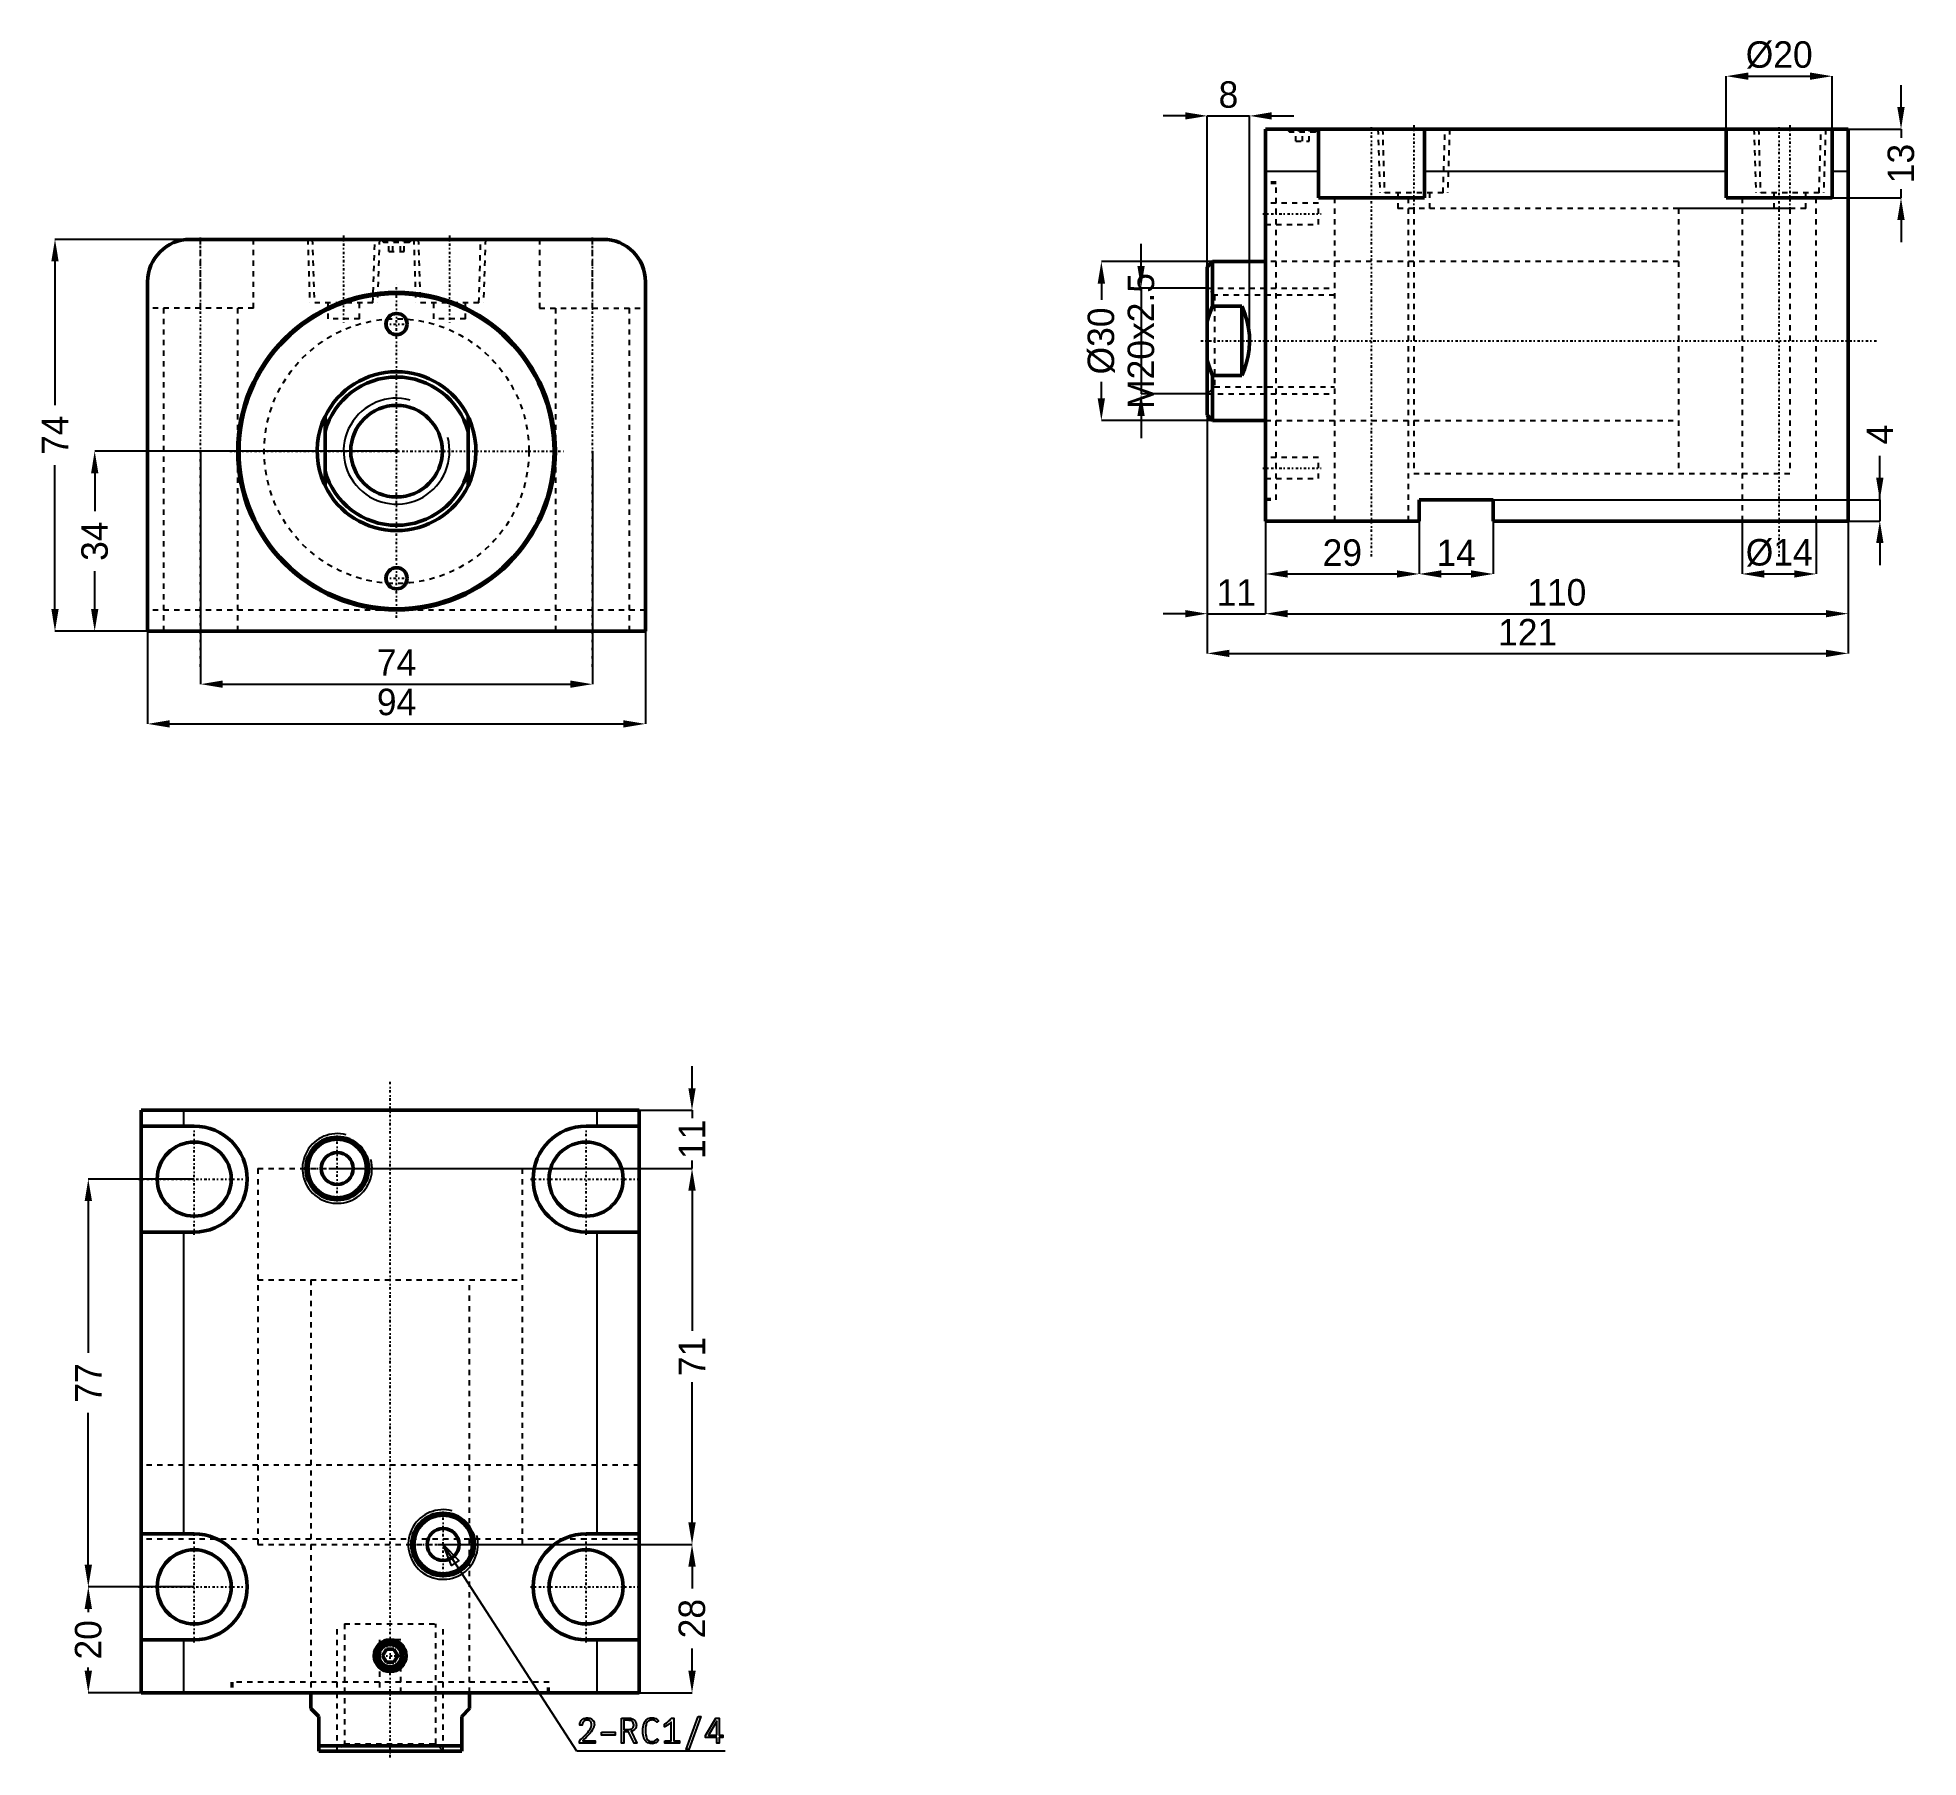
# Model space of a CAD drawing. Header units: millimetres. Extents: x -68 to 287, y -247 to 78.
import ezdxf

# ---------------------------------------------------------------- set-up
doc = ezdxf.new("R2010")
doc.units = ezdxf.units.MM
doc.linetypes.add('Center', pattern=[1.5, 0.45, -0.5, 0.05, -0.5])
doc.linetypes.add('Dashed', pattern=[2, 1, -1])
for name, color, linetype, lineweight in [('2d ConnectionPoints', 7, 'Continuous', 50), ('AM_0', 7, 'Continuous', 50), ('AM_4', 3, 'Continuous', 25), ('AM_5', 3, 'Continuous', 25), ('AM_7', 7, 'Center', 25), ('AM_9', 6, 'Dashed', 25)]:
    doc.layers.add(name, color=color, linetype=linetype, lineweight=lineweight)
doc.dimstyles.new('ISO-25', dxfattribs={"dimtxt": 2.5, "dimasz": 2.5, "dimexe": 1.25, "dimexo": 0.625, "dimtad": 1, "dimtxsty": 'Standard', "dimcen": 2.5, "dimadec": 0, "dimazin": 0, "dimtfac": 1, "dimtmove": 0, "dimatfit": 3, "dimfxl": 1, "dimarcsym": 0})

# ---------------------------------------------------------------- blocks, each defined once
blk = doc.blocks.new('1_RODcxhc_a_sd_50_50_IN_0_in_CXHC_A_IN_LA_50_50ST_0__CN_0')
at = {"layer": 'AM_0'}
for p, q in [((-13.5, -6.54), (-13.5, 6.54)), ((13.5, 6.54), (13.5, -6.54))]:
    blk.add_line(p, q, dxfattribs=at)
for points in [[(-13.5, 6.54), (-14.02, 5.34), (-14.43, 4.09), (-14.73, 2.82), (-14.92, 1.53), (-15, 0.22), (-14.96, -1.09), (-14.81, -2.39), (-14.54, -3.67), (-14.17, -4.92), (-13.69, -6.14), (-13.5, -6.54)], [(13.5, -6.54), (14.02, -5.34), (14.43, -4.09), (14.73, -2.82), (14.92, -1.53), (15, -0.22), (14.96, 1.09), (14.81, 2.39), (14.54, 3.67), (14.17, 4.92), (13.69, 6.14), (13.5, 6.54)]]:
    blk.add_lwpolyline(points, dxfattribs=at)
blk.add_circle((0, 0), 8.65, dxfattribs=at)
for radius, start, end in [(15, 25.8419, 154.1581), (14, 15.3589, 164.6411), (14, 195.3589, 344.6411), (15, 205.8419, 334.1581)]:
    blk.add_arc((0, 0), radius, start, end, dxfattribs=at)
at = {"layer": 'AM_5'}
blk.add_arc((0, 0), 10, 75, 15, dxfattribs=at)
blk = doc.blocks.new('2_bodycxhc_la_a_50_50_0_in_CXHC_A_IN_LA_50_50ST_0__CN_0')
at = {"layer": 'AM_0'}
for p, q in [((39, 40), (-39, 40)), ((-47, 32), (-47, -34)), ((47, -34), (47, 32)), ((-47, -34), (47, -34))]:
    blk.add_line(p, q, dxfattribs=at)
for centre, radius in [((0, 0), 30), ((0, 0), 29.75), ((0, 24), 2), ((0, -24), 2)]:
    blk.add_circle(centre, radius, dxfattribs=at)
for centre, start, end in [((-39, 32), 90, 180), ((39, 32), 360, 90)]:
    blk.add_arc(centre, 8, start, end, dxfattribs=at)
at = {"layer": 'AM_5', "linetype": 'Dashed'}
for p, q in [((-16.77, 40), (-16.39, 28)), ((-3.23, 40), (-3.61, 28)), ((3.23, 40), (3.61, 28)), ((16.77, 40), (16.39, 28))]:
    blk.add_line(p, q, dxfattribs=at)
at = {"layer": 'AM_7'}
for p, q in [((-37, -40.7), (-37, 40.7)), ((-10, 40.75), (-10, 24.25)), ((0, 40.03), (0, 39.37)), ((10, 40.75), (10, 24.25)), ((37, -40.7), (37, 40.7)), ((0, -31.5), (0, 31.5)), ((-2.1, 24), (2.1, 24)), ((-31.5, 0), (31.5, 0)), ((-2.1, -24), (2.1, -24))]:
    blk.add_line(p, q, dxfattribs=at)
at = {"layer": 'AM_9'}
for p, q in [((-37, 27), (-37, 40)), ((-27, 27), (-27, 40)), ((-15.91, 40), (-15.54, 28)), ((-4.46, 28), (-4.09, 40)), ((-3, 40), (-2.4, 39.4)), ((-2.1, 39.7), (-2.4, 39.4)), ((2.4, 39.4), (-2.4, 39.4)), ((2.1, 39.7), (-2.1, 39.7)), ((-1.44, 37.7), (-1.44, 39.7)), ((-0.72, 37.7), (-0.72, 39.7)), ((0.72, 37.7), (0.72, 39.7)), ((1.44, 37.7), (1.44, 39.7)), ((2.4, 39.4), (2.1, 39.7)), ((2.4, 39.4), (3, 40)), ((4.09, 40), (4.46, 28)), ((15.54, 28), (15.91, 40)), ((27, 40), (27, 27)), ((37, 27), (37, 40)), ((-1.44, 37.7), (1.44, 37.7)), ((-27, 27), (-47, 27)), ((-44, 27), (-44, -34)), ((-30, -34), (-30, 27)), ((-4.46, 28), (-15.54, 28)), ((-13, 28), (-13, 25)), ((-7, 25), (-13, 25)), ((-7, 25), (-7, 28)), ((15.54, 28), (4.46, 28)), ((7, 28), (7, 25)), ((13, 25), (7, 25)), ((13, 25), (13, 28)), ((27, 27), (47, 27)), ((30, 27), (30, -34)), ((44, -34), (44, 27)), ((47, -30), (-47, -30))]:
    blk.add_line(p, q, dxfattribs=at)
blk.add_circle((0, 0), 25, dxfattribs=at)
blk = doc.blocks.new('*D3')
at = {"layer": 'AM_5', "color": 0, "lineweight": -2}
for p, q in [((-47, -34), (-47, -51.5)), ((47, -34), (47, -51.5)), ((-42.83, -51.5), (42.83, -51.5))]:
    blk.add_line(p, q, dxfattribs=at)
at = {"layer": 'AM_5', "color": 0}
for points in [[(-42.83, -50.81), (-42.83, -52.19), (-47, -51.5)], [(42.83, -52.19), (42.83, -50.81), (47, -51.5)]]:
    blk.add_solid(points, dxfattribs=at)
at = {"layer": 'Defpoints', "color": 0}
for p in [(-47, -34), (47, -34), (47, -51.5)]:
    blk.add_point(p, dxfattribs=at)
at = {"layer": 'AM_5', "color": 0, "insert": (0, -47.39), "char_height": 5, "attachment_point": 5}
blk.add_mtext('94', dxfattribs=at)
blk = doc.blocks.new('*D4')
at = {"layer": 'AM_5', "color": 0, "lineweight": -2}
for p, q in [((-37, 0), (-37, -44)), ((37, 0), (37, -44)), ((-32.83, -44), (32.83, -44))]:
    blk.add_line(p, q, dxfattribs=at)
at = {"layer": 'AM_5', "color": 0}
for points in [[(-32.83, -43.31), (-32.83, -44.69), (-37, -44)], [(32.83, -44.69), (32.83, -43.31), (37, -44)]]:
    blk.add_solid(points, dxfattribs=at)
at = {"layer": 'Defpoints', "color": 0}
for p in [(-37, 0), (37, 0), (37, -44)]:
    blk.add_point(p, dxfattribs=at)
at = {"layer": 'AM_5', "color": 0, "insert": (0, -39.91), "char_height": 5, "attachment_point": 5}
blk.add_mtext('74', dxfattribs=at)
blk = doc.blocks.new('*D5')
at = {"layer": 'AM_5', "color": 0, "lineweight": -2}
for p, q in [((-39, 40), (-64.5, 40)), ((-64.5, 35.83), (-64.5, 8.67)), ((-64.5, -29.83), (-64.5, -2.67)), ((-47, -34), (-64.5, -34))]:
    blk.add_line(p, q, dxfattribs=at)
at = {"layer": 'AM_5', "color": 0}
for points in [[(-63.81, 35.83), (-65.19, 35.83), (-64.5, 40)], [(-65.19, -29.83), (-63.81, -29.83), (-64.5, -34)]]:
    blk.add_solid(points, dxfattribs=at)
at = {"layer": 'Defpoints', "color": 0}
for p in [(-64.5, 40), (-39, 40), (-47, -34)]:
    blk.add_point(p, dxfattribs=at)
at = {"layer": 'AM_5', "color": 0, "insert": (-64.5, 3), "char_height": 5, "attachment_point": 5, "rotation": 90}
blk.add_mtext('74', dxfattribs=at)
blk = doc.blocks.new('*D6')
at = {"layer": 'AM_5', "color": 0, "lineweight": -2}
for p, q in [((0, 0), (-57, 0)), ((-57, -4.17), (-57, -11.31)), ((-57, -29.83), (-57, -22.69)), ((-47, -34), (-57, -34))]:
    blk.add_line(p, q, dxfattribs=at)
at = {"layer": 'AM_5', "color": 0}
for points in [[(-56.31, -4.17), (-57.69, -4.17), (-57, 0)], [(-57.69, -29.83), (-56.31, -29.83), (-57, -34)]]:
    blk.add_solid(points, dxfattribs=at)
at = {"layer": 'Defpoints', "color": 0}
for p in [(-57, 0), (0, 0), (-47, -34)]:
    blk.add_point(p, dxfattribs=at)
at = {"layer": 'AM_5', "color": 0, "insert": (-57, -17), "char_height": 5, "attachment_point": 5, "rotation": 90}
blk.add_mtext('34', dxfattribs=at)
blk = doc.blocks.new('1_RODcxhc_a_sd_50_50_IN_0_in_CXHC_A_IN_LA_50_50ST_0__CN_2')
at = {"layer": 'AM_0'}
for p, q in [((-10, 15), (-11, 14)), ((0, 15), (-10, 15)), ((-10, 15), (-10, 6.54)), ((-11, 14), (-11, -14)), ((-4.5, 6.54), (-10, 6.54)), ((-4.5, 6.54), (-4.5, -6.54)), ((-10, -6.54), (-4.5, -6.54)), ((-10, -6.54), (-10, -15)), ((-11, -14), (-10, -15)), ((-10, -15), (0, -15))]:
    blk.add_line(p, q, dxfattribs=at)
for points in [[(-10, 6.54), (-10.55, 5.15), (-11, 3.71)], [(-4.5, -6.54), (-3.98, -5.34), (-3.57, -4.09), (-3.27, -2.82), (-3.08, -1.53), (-3, -0.22), (-3.04, 1.09), (-3.19, 2.39), (-3.46, 3.67), (-3.83, 4.92), (-4.31, 6.14), (-4.5, 6.54)], [(-11, -3.71), (-10.6, -5.01), (-10, -6.54)]]:
    blk.add_lwpolyline(points, dxfattribs=at)
at = {"layer": 'AM_5', "linetype": 'Dashed'}
for p, q in [((-11, 10), (13, 10)), ((-11, -10), (13, -10))]:
    blk.add_line(p, q, dxfattribs=at)
at = {"layer": 'AM_9'}
for p, q in [((99, 25), (78, 25)), ((78, 25), (78, -25)), ((99, 25), (99, -25)), ((78, 15), (0, 15)), ((-9.65, 8.65), (-11, 10)), ((13, 8.65), (-9.65, 8.65)), ((-9.65, 8.65), (-9.65, -8.65)), ((-11, -10), (-9.65, -8.65)), ((-9.65, -8.65), (13, -8.65)), ((0, -15), (78, -15)), ((78, -25), (99, -25))]:
    blk.add_line(p, q, dxfattribs=at)
blk = doc.blocks.new('2_bodycxhc_la_a_50_50_0_in_CXHC_A_IN_LA_50_50ST_0__CN_2')
at = {"layer": 'AM_0'}
for p, q in [((110, 40), (0, 40)), ((0, -34), (0, 40)), ((10, 27), (10, 40)), ((30, 40), (30, 27)), ((87, 27), (87, 40)), ((107, 40), (107, 27)), ((110, -34), (110, 40)), ((30, 27), (10, 27)), ((107, 27), (87, 27)), ((29, -30), (29, -34)), ((43, -30), (29, -30)), ((43, -34), (43, -30)), ((29, -34), (0, -34)), ((110, -34), (43, -34))]:
    blk.add_line(p, q, dxfattribs=at)
at = {"layer": 'AM_4'}
for p, q in [((10, 32), (0, 32)), ((87, 32), (30, 32)), ((110, 32), (107, 32))]:
    blk.add_line(p, q, dxfattribs=at)
at = {"layer": 'AM_5', "linetype": 'Dashed'}
for p, q in [((21.23, 40), (21.61, 28)), ((34.77, 40), (34.39, 28)), ((92.23, 40), (92.61, 28)), ((105.77, 40), (105.39, 28))]:
    blk.add_line(p, q, dxfattribs=at)
at = {"layer": 'AM_7'}
for p, q in [((7, 40.03), (7, 39.37)), ((20, -40.7), (20, 40.7)), ((28, 40.75), (28, 24.25)), ((97, -40.7), (97, 40.7)), ((99, 40.75), (99, 24.25)), ((-0.5, 24), (10.5, 24)), ((-12.2, 0), (115.5, 0)), ((-0.5, -24), (10.5, -24))]:
    blk.add_line(p, q, dxfattribs=at)
at = {"layer": 'AM_9'}
for p, q in [((4, 40), (4.6, 39.4)), ((4.9, 39.7), (4.6, 39.4)), ((9.4, 39.4), (4.6, 39.4)), ((9.1, 39.7), (4.9, 39.7)), ((5.75, 37.7), (5.75, 39.7)), ((7, 37.7), (7, 39.7)), ((8.25, 37.7), (8.25, 39.7)), ((9.4, 39.4), (9.1, 39.7)), ((9.4, 39.4), (10, 40)), ((22.09, 40), (22.46, 28)), ((33.54, 28), (33.91, 40)), ((93.09, 40), (93.46, 28)), ((104.54, 28), (104.91, 40)), ((5.75, 37.7), (8.25, 37.7)), ((2, 30), (0, 30)), ((2, 29.75), (0, 29.75)), ((2, -30), (2, 30)), ((10, 26), (0, 26)), ((10, 22), (10, 26)), ((13, 27), (13, -34)), ((33.54, 28), (22.46, 28)), ((25, 28), (25, 25)), ((102, 25), (25, 25)), ((27, -34), (27, 27)), ((28, 25), (28, -25)), ((31, 25), (31, 28)), ((90, 27), (90, -34)), ((104.54, 28), (93.46, 28)), ((96, 28), (96, 25)), ((99, 25), (99, -25)), ((102, 25), (102, 28)), ((104, -34), (104, 27)), ((0, 22), (10, 22)), ((28, 15), (0, 15)), ((0, -15), (28, -15)), ((10, -22), (0, -22)), ((10, -26), (10, -22)), ((0, -26), (10, -26)), ((28, -25), (99, -25)), ((0, -29.75), (2, -29.75)), ((0, -30), (2, -30))]:
    blk.add_line(p, q, dxfattribs=at)
blk = doc.blocks.new('*D22')
at = {"layer": 'AM_5', "color": 0, "lineweight": -2}
for p, q in [((193.09, -9.19), (193.09, -23.19)), ((164.09, -13.19), (164.09, -23.19)), ((168.26, -23.19), (188.92, -23.19))]:
    blk.add_line(p, q, dxfattribs=at)
at = {"layer": 'AM_5', "color": 0}
for points in [[(168.26, -22.5), (168.26, -23.88), (164.09, -23.19)], [(188.92, -23.88), (188.92, -22.5), (193.09, -23.19)]]:
    blk.add_solid(points, dxfattribs=at)
at = {"layer": 'Defpoints', "color": 0}
for p in [(193.09, -9.19), (164.09, -13.19), (193.09, -23.19)]:
    blk.add_point(p, dxfattribs=at)
at = {"layer": 'AM_5', "color": 0, "insert": (178.59, -19.19), "char_height": 5, "attachment_point": 5}
blk.add_mtext('29', dxfattribs=at)
blk = doc.blocks.new('*D23')
at = {"layer": 'AM_5', "color": 0, "lineweight": -2}
for p, q in [((164.09, -13.19), (164.09, -30.69)), ((274.09, -13.19), (274.09, -30.69)), ((168.26, -30.69), (269.92, -30.69))]:
    blk.add_line(p, q, dxfattribs=at)
at = {"layer": 'AM_5', "color": 0}
for points in [[(168.26, -30), (168.26, -31.38), (164.09, -30.69)], [(269.92, -31.38), (269.92, -30), (274.09, -30.69)]]:
    blk.add_solid(points, dxfattribs=at)
at = {"layer": 'Defpoints', "color": 0}
for p in [(164.09, -13.19), (274.09, -13.19), (274.09, -30.69)]:
    blk.add_point(p, dxfattribs=at)
at = {"layer": 'AM_5', "color": 0, "insert": (219.09, -26.69), "char_height": 5, "attachment_point": 5}
blk.add_mtext('110', dxfattribs=at)
blk = doc.blocks.new('*D24')
at = {"layer": 'AM_5', "color": 0, "lineweight": -2}
for p, q in [((153.09, 20.81), (153.09, -38.19)), ((274.09, -13.19), (274.09, -38.19)), ((157.26, -38.19), (269.92, -38.19))]:
    blk.add_line(p, q, dxfattribs=at)
at = {"layer": 'AM_5', "color": 0}
for points in [[(157.26, -37.5), (157.26, -38.88), (153.09, -38.19)], [(269.92, -38.88), (269.92, -37.5), (274.09, -38.19)]]:
    blk.add_solid(points, dxfattribs=at)
at = {"layer": 'Defpoints', "color": 0}
for p in [(153.09, 20.81), (274.09, -13.19), (274.09, -38.19)]:
    blk.add_point(p, dxfattribs=at)
at = {"layer": 'AM_5', "color": 0, "insert": (213.59, -34.19), "char_height": 5, "attachment_point": 5}
blk.add_mtext('121', dxfattribs=at)
blk = doc.blocks.new('*D25')
at = {"layer": 'AM_5', "color": 0, "lineweight": -2}
for p, q in [((193.09, -9.19), (193.09, -23.19)), ((207.09, -13.19), (207.09, -23.19)), ((197.26, -23.19), (202.92, -23.19))]:
    blk.add_line(p, q, dxfattribs=at)
at = {"layer": 'AM_5', "color": 0}
for points in [[(197.26, -22.5), (197.26, -23.88), (193.09, -23.19)], [(202.92, -23.88), (202.92, -22.5), (207.09, -23.19)]]:
    blk.add_solid(points, dxfattribs=at)
at = {"layer": 'Defpoints', "color": 0}
for p in [(193.09, -9.19), (207.09, -13.19), (207.09, -23.19)]:
    blk.add_point(p, dxfattribs=at)
at = {"layer": 'AM_5', "color": 0, "insert": (200.09, -19.19), "char_height": 5, "attachment_point": 5}
blk.add_mtext('14', dxfattribs=at)
blk = doc.blocks.new('*D26')
at = {"layer": 'AM_5', "color": 0, "lineweight": -2}
for p, q in [((280.09, -9.19), (280.09, -0.86)), ((193.09, -9.19), (280.09, -9.19)), ((280.09, -9.19), (280.09, -13.19)), ((207.09, -13.19), (280.09, -13.19)), ((280.09, -17.36), (280.09, -21.52))]:
    blk.add_line(p, q, dxfattribs=at)
at = {"layer": 'AM_5', "color": 0}
for points in [[(279.39, -5.02), (280.78, -5.02), (280.09, -9.19)], [(280.78, -17.36), (279.39, -17.36), (280.09, -13.19)]]:
    blk.add_solid(points, dxfattribs=at)
at = {"layer": 'Defpoints', "color": 0}
for p in [(193.09, -9.19), (207.09, -13.19), (280.09, -13.19)]:
    blk.add_point(p, dxfattribs=at)
at = {"layer": 'AM_5', "color": 0, "insert": (280.09, 3.14), "char_height": 5, "attachment_point": 5, "rotation": 90}
blk.add_mtext('4', dxfattribs=at)
blk = doc.blocks.new('*D27')
at = {"layer": 'AM_5', "color": 0, "lineweight": -2}
for p, q in [((254.09, -13.19), (254.09, -23.19)), ((268.09, -13.19), (268.09, -23.19)), ((258.26, -23.19), (263.92, -23.19))]:
    blk.add_line(p, q, dxfattribs=at)
at = {"layer": 'AM_5', "color": 0}
for points in [[(258.26, -22.5), (258.26, -23.88), (254.09, -23.19)], [(263.92, -23.88), (263.92, -22.5), (268.09, -23.19)]]:
    blk.add_solid(points, dxfattribs=at)
at = {"layer": 'Defpoints', "color": 0}
for p in [(254.09, -13.19), (268.09, -13.19), (268.09, -23.19)]:
    blk.add_point(p, dxfattribs=at)
at = {"layer": 'AM_5', "color": 0, "insert": (261.09, -19.19), "char_height": 5, "attachment_point": 5}
blk.add_mtext('Ø14', dxfattribs=at)
blk = doc.blocks.new('*D28')
at = {"layer": 'AM_5', "color": 0, "lineweight": -2}
for p, q in [((251.09, 60.81), (251.09, 70.81)), ((255.26, 70.81), (266.92, 70.81)), ((271.09, 60.81), (271.09, 70.81))]:
    blk.add_line(p, q, dxfattribs=at)
at = {"layer": 'AM_5', "color": 0}
for points in [[(255.26, 71.5), (255.26, 70.12), (251.09, 70.81)], [(266.92, 70.12), (266.92, 71.5), (271.09, 70.81)]]:
    blk.add_solid(points, dxfattribs=at)
at = {"layer": 'Defpoints', "color": 0}
for p in [(271.09, 70.81), (251.09, 60.81), (271.09, 60.81)]:
    blk.add_point(p, dxfattribs=at)
at = {"layer": 'AM_5', "color": 0, "insert": (261.09, 74.81), "char_height": 5, "attachment_point": 5}
blk.add_mtext('Ø20', dxfattribs=at)
blk = doc.blocks.new('*D29')
at = {"layer": 'AM_5', "color": 0, "lineweight": -2}
for p, q in [((284.09, 64.98), (284.09, 69.14)), ((271.09, 60.81), (284.09, 60.81)), ((284.09, 60.81), (284.09, 59.14)), ((271.09, 47.81), (284.09, 47.81)), ((284.09, 47.81), (284.09, 49.48)), ((284.09, 43.64), (284.09, 39.48))]:
    blk.add_line(p, q, dxfattribs=at)
at = {"layer": 'AM_5', "color": 0}
for points in [[(283.39, 64.98), (284.78, 64.98), (284.09, 60.81)], [(284.78, 43.64), (283.39, 43.64), (284.09, 47.81)]]:
    blk.add_solid(points, dxfattribs=at)
at = {"layer": 'Defpoints', "color": 0}
for p in [(271.09, 60.81), (271.09, 47.81), (284.09, 47.81)]:
    blk.add_point(p, dxfattribs=at)
at = {"layer": 'AM_5', "color": 0, "insert": (284.09, 54.31), "char_height": 5, "attachment_point": 5, "rotation": 90}
blk.add_mtext('13', dxfattribs=at)
blk = doc.blocks.new('*D30')
at = {"layer": 'AM_5', "color": 0, "lineweight": -2}
for p, q in [((153.09, 20.81), (153.09, -30.69)), ((164.09, -13.19), (164.09, -30.69)), ((148.92, -30.69), (144.76, -30.69)), ((153.09, -30.69), (164.09, -30.69)), ((168.26, -30.69), (172.42, -30.69))]:
    blk.add_line(p, q, dxfattribs=at)
at = {"layer": 'AM_5', "color": 0}
for points in [[(148.92, -31.38), (148.92, -30), (153.09, -30.69)], [(168.26, -30), (168.26, -31.38), (164.09, -30.69)]]:
    blk.add_solid(points, dxfattribs=at)
at = {"layer": 'Defpoints', "color": 0}
for p in [(153.09, 20.81), (164.09, -13.19), (164.09, -30.69)]:
    blk.add_point(p, dxfattribs=at)
at = {"layer": 'AM_5', "color": 0, "insert": (158.59, -26.69), "char_height": 5, "attachment_point": 5}
blk.add_mtext('11', dxfattribs=at)
blk = doc.blocks.new('*D31')
at = {"layer": 'AM_5', "color": 0, "lineweight": -2}
for p, q in [((148.92, 63.31), (144.76, 63.31)), ((153.09, 20.81), (153.09, 63.31)), ((153.09, 63.31), (161.09, 63.31)), ((161.09, 20.81), (161.09, 63.31)), ((165.26, 63.31), (169.42, 63.31))]:
    blk.add_line(p, q, dxfattribs=at)
at = {"layer": 'AM_5', "color": 0}
for points in [[(148.92, 62.62), (148.92, 64), (153.09, 63.31)], [(165.26, 64), (165.26, 62.62), (161.09, 63.31)]]:
    blk.add_solid(points, dxfattribs=at)
at = {"layer": 'Defpoints', "color": 0}
for p in [(161.09, 63.31), (153.09, 20.81), (161.09, 20.81)]:
    blk.add_point(p, dxfattribs=at)
at = {"layer": 'AM_5', "color": 0, "insert": (157.09, 67.31), "char_height": 5, "attachment_point": 5}
blk.add_mtext('8', dxfattribs=at)
blk = doc.blocks.new('*D32')
at = {"layer": 'AM_5', "color": 0, "lineweight": -2}
for p, q in [((154.09, 35.81), (133.09, 35.81)), ((133.09, 31.64), (133.09, 28.56)), ((133.09, 9.98), (133.09, 13.06)), ((154.09, 5.81), (133.09, 5.81))]:
    blk.add_line(p, q, dxfattribs=at)
at = {"layer": 'AM_5', "color": 0}
for points in [[(133.78, 31.64), (132.39, 31.64), (133.09, 35.81)], [(132.39, 9.98), (133.78, 9.98), (133.09, 5.81)]]:
    blk.add_solid(points, dxfattribs=at)
at = {"layer": 'Defpoints', "color": 0}
for p in [(133.09, 35.81), (154.09, 35.81), (154.09, 5.81)]:
    blk.add_point(p, dxfattribs=at)
at = {"layer": 'AM_5', "color": 0, "insert": (133.09, 20.81), "char_height": 5, "attachment_point": 5, "rotation": 90}
blk.add_mtext('Ø30', dxfattribs=at)
blk = doc.blocks.new('*D33')
at = {"layer": 'AM_5', "color": 0, "lineweight": -2}
for p, q in [((140.59, 34.98), (140.59, 39.14)), ((153.09, 30.81), (140.59, 30.81)), ((140.59, 30.81), (140.59, 10.81)), ((153.09, 10.81), (140.59, 10.81)), ((140.59, 6.64), (140.59, 2.48))]:
    blk.add_line(p, q, dxfattribs=at)
at = {"layer": 'AM_5', "color": 0}
for points in [[(139.89, 34.98), (141.28, 34.98), (140.59, 30.81)], [(141.28, 6.64), (139.89, 6.64), (140.59, 10.81)]]:
    blk.add_solid(points, dxfattribs=at)
at = {"layer": 'Defpoints', "color": 0}
for p in [(153.09, 30.81), (140.59, 10.81), (153.09, 10.81)]:
    blk.add_point(p, dxfattribs=at)
at = {"layer": 'AM_5', "color": 0, "insert": (140.59, 20.81), "char_height": 5, "attachment_point": 5, "rotation": 90}
blk.add_mtext('M20x2.5', dxfattribs=at)
blk = doc.blocks.new('1_RODcxhc_a_sd_50_50_IN_0_in_CXHC_A_IN_LA_50_50ST_0__CN_4')
at = {"layer": 'AM_0'}
for p, q in [((-15, 0), (-15, -3)), ((15, -3), (15, 0)), ((-13.5, -4.5), (-15, -3)), ((15, -3), (13.5, -4.5)), ((-13.5, -11), (-13.5, -4.5)), ((13.5, -4.5), (13.5, -11)), ((-13.5, -10), (13.5, -10)), ((-13.5, -11), (13.5, -11))]:
    blk.add_line(p, q, dxfattribs=at)
at = {"layer": 'AM_5', "linetype": 'Dashed'}
for p, q in [((-10, -11), (-10, 13)), ((10, -11), (10, 13))]:
    blk.add_line(p, q, dxfattribs=at)
at = {"layer": 'AM_7'}
blk.add_line((0, -12.2), (0, 115.5), dxfattribs=at)
at = {"layer": 'AM_9'}
for p, q in [((-25, 99), (25, 99)), ((-25, 99), (-25, 78)), ((25, 78), (25, 99)), ((-25, 78), (25, 78)), ((-15, 78), (-15, 0)), ((15, 0), (15, 78)), ((-8.647, 13), (8.647, 13)), ((-8.647, 13), (-8.647, -9.647)), ((8.647, -9.647), (8.647, 13)), ((-8.647, -9.647), (-10, -11)), ((-8.647, -9.647), (8.647, -9.647)), ((10, -11), (8.647, -9.647))]:
    blk.add_line(p, q, dxfattribs=at)
blk = doc.blocks.new('2_bodycxhc_la_a_50_50_0_in_CXHC_A_IN_LA_50_50ST_0__CN_4')
at = {"layer": 'AM_0'}
for p, q in [((47, 110), (-47, 110)), ((-47, 110), (-47, 0)), ((-47, 107), (-37, 107)), ((37, 107), (47, 107)), ((47, 110), (47, 0)), ((-37, 87), (-47, 87)), ((47, 87), (37, 87)), ((-47, 30), (-37, 30)), ((37, 30), (47, 30)), ((-37, 10), (-47, 10)), ((-0.72, 8.25), (-1.44, 7)), ((0.72, 8.25), (-0.72, 8.25)), ((1.44, 7), (0.72, 8.25)), ((47, 10), (37, 10)), ((-1.44, 7), (-0.72, 5.75)), ((-0.72, 5.75), (0.72, 5.75)), ((0.72, 5.75), (1.44, 7)), ((47, 0), (-47, 0))]:
    blk.add_line(p, q, dxfattribs=at)
for centre, radius in [((-37, 97), 7), ((-10, 99), 5.91), ((-10, 99), 5.54), ((37, 97), 7), ((-10, 99), 3), ((10, 28), 5.91), ((10, 28), 5.54), ((10, 28), 3), ((-37, 20), 7), ((37, 20), 7), ((0, 7), 3), ((0, 7), 2.4), ((0, 7), 2.1)]:
    blk.add_circle(centre, radius, dxfattribs=at)
for centre, start, end in [((-37, 97), 270, 90), ((37, 97), 90, 270), ((-37, 20), 270, 90), ((37, 20), 90, 270)]:
    blk.add_arc(centre, 10, start, end, dxfattribs=at)
at = {"layer": 'AM_4'}
for p, q in [((-39, 110), (-39, 107)), ((39, 110), (39, 107)), ((-39, 87), (-39, 30)), ((39, 87), (39, 30)), ((-39, 10), (-39, 0)), ((39, 10), (39, 0))]:
    blk.add_line(p, q, dxfattribs=at)
at = {"layer": 'AM_5'}
for centre in [(-10, 99), (10, 28)]:
    blk.add_arc(centre, 6.58, 75, 15, dxfattribs=at)
at = {"layer": 'AM_7'}
for p, q in [((-37, 86.5), (-37, 107.5)), ((37, 86.5), (37, 107.5)), ((-10, 92.79), (-10, 105.21)), ((-47.5, 97), (-26.5, 97)), ((-16.21, 99), (-3.79, 99)), ((26.5, 97), (47.5, 97)), ((10, 21.79), (10, 34.21)), ((-37, 9.5), (-37, 30.5)), ((37, 9.5), (37, 30.5)), ((3.79, 28), (16.21, 28)), ((-47.5, 20), (-26.5, 20)), ((26.5, 20), (47.5, 20)), ((-3.15, 7), (3.15, 7))]:
    blk.add_line(p, q, dxfattribs=at)
at = {"layer": 'AM_9'}
for p, q in [((-25, 99), (25, 99)), ((-25, 99), (-25, 28)), ((25, 28), (25, 99)), ((47, 43), (-47, 43)), ((47, 29), (-47, 29)), ((-25, 28), (25, 28)), ((-15, 28), (-15, 0)), ((15, 0), (15, 28)), ((2, 10), (-2, 10)), ((-2, 10), (-2, 0)), ((2, 0), (2, 10)), ((30, 2), (-30, 2)), ((-30, 2), (-30, 0)), ((-29.75, 2), (-29.75, 0)), ((29.75, 0), (29.75, 2)), ((30, 0), (30, 2))]:
    blk.add_line(p, q, dxfattribs=at)
blk = doc.blocks.new('*D42')
at = {"layer": 'AM_5', "color": 0, "lineweight": -2}
for p, q in [((-38.21, -214.46), (-58.21, -214.46)), ((-58.21, -218.62), (-58.21, -219.21)), ((-58.21, -230.29), (-58.21, -229.71)), ((-48.21, -234.46), (-58.21, -234.46))]:
    blk.add_line(p, q, dxfattribs=at)
at = {"layer": 'AM_5', "color": 0}
for points in [[(-57.51, -218.62), (-58.9, -218.62), (-58.21, -214.46)], [(-58.9, -230.29), (-57.51, -230.29), (-58.21, -234.46)]]:
    blk.add_solid(points, dxfattribs=at)
at = {"layer": 'Defpoints', "color": 0}
for p in [(-58.21, -214.46), (-38.21, -214.46), (-48.21, -234.46)]:
    blk.add_point(p, dxfattribs=at)
at = {"layer": 'AM_5', "color": 0, "insert": (-58.21, -224.46), "char_height": 5, "attachment_point": 5, "rotation": 90}
blk.add_mtext('20', dxfattribs=at)
blk = doc.blocks.new('*D43')
at = {"layer": 'AM_5', "color": 0, "lineweight": -2}
for p, q in [((-38.21, -137.46), (-58.21, -137.46)), ((-58.21, -141.62), (-58.21, -170.29)), ((-58.21, -210.29), (-58.21, -181.62)), ((-38.21, -214.46), (-58.21, -214.46))]:
    blk.add_line(p, q, dxfattribs=at)
at = {"layer": 'AM_5', "color": 0}
for points in [[(-57.51, -141.62), (-58.9, -141.62), (-58.21, -137.46)], [(-58.9, -210.29), (-57.51, -210.29), (-58.21, -214.46)]]:
    blk.add_solid(points, dxfattribs=at)
at = {"layer": 'Defpoints', "color": 0}
for p in [(-58.21, -137.46), (-38.21, -137.46), (-38.21, -214.46)]:
    blk.add_point(p, dxfattribs=at)
at = {"layer": 'AM_5', "color": 0, "insert": (-58.21, -175.96), "char_height": 5, "attachment_point": 5, "rotation": 90}
blk.add_mtext('77', dxfattribs=at)
blk = doc.blocks.new('*D44')
at = {"layer": 'AM_5', "color": 0, "lineweight": -2}
for p, q in [((8.79, -206.46), (55.79, -206.46)), ((55.79, -210.62), (55.79, -214.79)), ((55.79, -230.29), (55.79, -226.12)), ((45.79, -234.46), (55.79, -234.46))]:
    blk.add_line(p, q, dxfattribs=at)
at = {"layer": 'AM_5', "color": 0}
for points in [[(56.49, -210.62), (55.1, -210.62), (55.79, -206.46)], [(55.1, -230.29), (56.49, -230.29), (55.79, -234.46)]]:
    blk.add_solid(points, dxfattribs=at)
at = {"layer": 'Defpoints', "color": 0}
for p in [(8.79, -206.46), (45.79, -234.46), (55.79, -234.46)]:
    blk.add_point(p, dxfattribs=at)
at = {"layer": 'AM_5', "color": 0, "insert": (55.79, -220.46), "char_height": 5, "attachment_point": 5, "rotation": 90}
blk.add_mtext('28', dxfattribs=at)
blk = doc.blocks.new('*D45')
at = {"layer": 'AM_5', "color": 0, "lineweight": -2}
for p, q in [((55.79, -120.29), (55.79, -116.12)), ((45.79, -124.46), (55.79, -124.46)), ((55.79, -124.46), (55.79, -125.96)), ((55.79, -135.46), (55.79, -133.96)), ((-11.21, -135.46), (55.79, -135.46)), ((55.79, -139.62), (55.79, -143.79))]:
    blk.add_line(p, q, dxfattribs=at)
at = {"layer": 'AM_5', "color": 0}
for points in [[(55.1, -120.29), (56.49, -120.29), (55.79, -124.46)], [(56.49, -139.62), (55.1, -139.62), (55.79, -135.46)]]:
    blk.add_solid(points, dxfattribs=at)
at = {"layer": 'Defpoints', "color": 0}
for p in [(45.79, -124.46), (55.79, -124.46), (-11.21, -135.46)]:
    blk.add_point(p, dxfattribs=at)
at = {"layer": 'AM_5', "color": 0, "insert": (55.79, -129.96), "char_height": 5, "attachment_point": 5, "rotation": 90}
blk.add_mtext('11', dxfattribs=at)
blk = doc.blocks.new('*D46')
at = {"layer": 'AM_5', "color": 0, "lineweight": -2}
for p, q in [((-11.21, -135.46), (55.79, -135.46)), ((55.79, -139.62), (55.79, -166.12)), ((55.79, -202.29), (55.79, -175.79)), ((8.79, -206.46), (55.79, -206.46))]:
    blk.add_line(p, q, dxfattribs=at)
at = {"layer": 'AM_5', "color": 0}
for points in [[(56.49, -139.62), (55.1, -139.62), (55.79, -135.46)], [(55.1, -202.29), (56.49, -202.29), (55.79, -206.46)]]:
    blk.add_solid(points, dxfattribs=at)
at = {"layer": 'Defpoints', "color": 0}
for p in [(-11.21, -135.46), (55.79, -135.46), (8.79, -206.46)]:
    blk.add_point(p, dxfattribs=at)
at = {"layer": 'AM_5', "color": 0, "insert": (55.79, -170.96), "char_height": 5, "attachment_point": 5, "rotation": 90}
blk.add_mtext('71', dxfattribs=at)

msp = doc.modelspace()

# ---------------------------------------------------------------- linework, layer by layer
at = {"layer": '2d ConnectionPoints'}
for p in [(164.089, 20.81), (0, 0), (-1.206, -234.457)]:
    msp.add_point(p, dxfattribs=at)
at = {"layer": 'AM_5'}
for p, q in [((34.044, -245.457), (8.794, -206.457)), ((62.044, -245.457), (34.044, -245.457))]:
    msp.add_line(p, q, dxfattribs=at)
for points in [[(8.794, -206.457), (11.758, -209.502), (10.359, -210.408), (8.794, -206.457)], [(34.691, -243.346), (34.691, -243.346), (34.905, -243.151), (35.21, -242.865), (35.21, -242.865), (35.496, -242.588), (35.676, -242.409), (35.676, -242.409), (35.848, -242.228), (36.095, -241.944), (36.095, -241.944), (36.328, -241.644), (36.475, -241.435), (36.475, -241.435), (36.605, -241.228), (36.746, -240.932), (36.746, -240.932), (36.822, -240.654), (36.836, -240.48), (36.836, -240.48), (36.832, -240.382), (36.809, -240.243), (36.809, -240.243), (36.766, -240.115), (36.726, -240.035), (36.726, -240.035), (36.678, -239.96), (36.595, -239.861), (36.595, -239.861), (36.496, -239.779), (36.422, -239.732), (36.422, -239.732), (36.343, -239.694), (36.217, -239.652), (36.217, -239.652), (36.082, -239.629), (35.988, -239.625), (35.988, -239.625), (35.884, -239.629), (35.736, -239.653), (35.736, -239.653), (35.599, -239.696), (35.513, -239.736), (35.513, -239.736), (35.434, -239.784), (35.328, -239.871), (35.328, -239.871), (35.239, -239.976), (35.188, -240.056), (35.188, -240.056), (35.146, -240.143), (35.101, -240.284), (35.101, -240.284), (35.076, -240.44), (35.071, -240.551), (34.584, -240.551), (34.584, -240.551), (34.592, -240.385), (34.631, -240.152), (34.631, -240.152), (34.705, -239.942), (34.772, -239.814), (34.772, -239.814), (34.853, -239.696), (34.994, -239.542), (34.994, -239.542), (35.158, -239.415), (35.281, -239.346), (35.281, -239.346), (35.412, -239.288), (35.618, -239.226), (35.618, -239.226), (35.836, -239.193), (35.988, -239.186), (35.988, -239.186), (36.13, -239.192), (36.337, -239.224), (36.337, -239.224), (36.534, -239.282), (36.661, -239.336), (36.661, -239.336), (36.781, -239.401), (36.941, -239.52), (36.941, -239.52), (37.08, -239.664), (37.16, -239.775), (37.16, -239.775), (37.227, -239.894), (37.3, -240.09), (37.3, -240.09), (37.339, -240.304), (37.346, -240.457), (37.346, -240.457), (37.335, -240.63), (37.277, -240.897), (37.277, -240.897), (37.17, -241.17), (37.07, -241.357), (37.07, -241.357), (36.956, -241.543), (36.771, -241.812), (36.771, -241.812), (36.569, -242.069), (36.425, -242.233), (36.425, -242.233), (36.27, -242.4), (36.01, -242.672), (36.01, -242.672), (35.717, -242.967), (35.504, -243.177), (35.159, -243.515), (37.486, -243.519), (37.486, -243.957), (34.519, -243.957), (34.519, -243.502), (34.691, -243.346)], [(42.46, -239.245), (43.832, -239.245), (43.832, -239.245), (43.973, -239.25), (44.181, -239.279), (44.181, -239.279), (44.384, -239.332), (44.518, -239.381), (44.518, -239.381), (44.646, -239.442), (44.82, -239.556), (44.82, -239.556), (44.974, -239.696), (45.065, -239.805), (45.065, -239.805), (45.143, -239.926), (45.227, -240.129), (45.227, -240.129), (45.273, -240.358), (45.281, -240.525), (45.281, -240.525), (45.271, -240.709), (45.215, -240.96), (45.215, -240.96), (45.111, -241.178), (45.015, -241.307), (45.015, -241.307), (44.902, -241.421), (44.708, -241.566), (44.708, -241.566), (44.485, -241.678), (44.319, -241.734), (45.398, -243.99), (44.872, -243.99), (43.819, -241.812), (43.747, -241.812), (42.941, -241.812), (42.941, -243.957), (42.46, -243.957), (42.46, -239.245)], [(43.604, -241.39), (43.604, -241.39), (43.742, -241.387), (43.933, -241.375), (43.933, -241.375), (44.105, -241.351), (44.209, -241.33), (44.209, -241.33), (44.306, -241.3), (44.437, -241.237), (44.437, -241.237), (44.552, -241.15), (44.62, -241.079), (44.62, -241.079), (44.678, -240.996), (44.741, -240.844), (44.741, -240.844), (44.775, -240.66), (44.781, -240.519), (44.781, -240.519), (44.769, -240.339), (44.707, -240.112), (44.707, -240.112), (44.591, -239.936), (44.484, -239.848), (44.484, -239.848), (44.359, -239.778), (44.149, -239.703), (44.149, -239.703), (43.913, -239.662), (43.741, -239.654), (42.941, -239.654), (42.941, -241.39), (43.604, -241.39)], [(48.176, -244.068), (48.176, -244.068), (47.859, -244.043), (47.446, -243.916), (47.446, -243.916), (47.108, -243.679), (46.925, -243.46), (46.925, -243.46), (46.775, -243.194), (46.613, -242.708), (46.613, -242.708), (46.526, -242.117), (46.509, -241.666), (46.509, -241.666), (46.527, -241.19), (46.621, -240.572), (46.621, -240.572), (46.795, -240.07), (46.956, -239.799), (46.956, -239.799), (47.15, -239.578), (47.499, -239.339), (47.499, -239.339), (47.918, -239.211), (48.235, -239.186), (48.235, -239.186), (48.539, -239.209), (48.94, -239.33), (48.94, -239.33), (49.276, -239.554), (49.463, -239.762), (49.151, -240.015), (49.151, -240.015), (49.064, -239.923), (48.93, -239.808), (48.93, -239.808), (48.794, -239.722), (48.701, -239.68), (48.701, -239.68), (48.61, -239.649), (48.477, -239.614), (48.477, -239.614), (48.349, -239.596), (48.267, -239.593), (48.267, -239.593), (48.083, -239.602), (47.836, -239.65), (47.836, -239.65), (47.626, -239.74), (47.505, -239.823), (47.505, -239.823), (47.399, -239.924), (47.265, -240.106), (47.265, -240.106), (47.16, -240.327), (47.106, -240.494), (47.106, -240.494), (47.063, -240.68), (47.017, -240.992), (47.017, -240.992), (46.992, -241.346), (46.987, -241.604), (46.987, -241.604), (46.999, -241.986), (47.059, -242.486), (47.059, -242.486), (47.172, -242.901), (47.276, -243.13), (47.276, -243.13), (47.406, -243.319), (47.652, -243.524), (47.652, -243.524), (47.962, -243.634), (48.202, -243.655), (48.202, -243.655), (48.455, -243.636), (48.783, -243.536), (48.783, -243.536), (49.048, -243.349), (49.19, -243.177), (49.48, -243.437), (49.48, -243.437), (49.303, -243.664), (48.959, -243.91), (48.959, -243.91), (48.521, -244.043), (48.176, -244.068)], [(50.652, -243.541), (51.848, -243.541), (51.848, -240.025), (51.848, -240.025), (51.784, -240.09), (51.675, -240.191), (51.675, -240.191), (51.552, -240.296), (51.461, -240.369), (51.461, -240.369), (51.368, -240.442), (51.226, -240.545), (51.226, -240.545), (51.083, -240.641), (50.987, -240.701), (50.987, -240.701), (50.894, -240.755), (50.764, -240.821), (50.764, -240.821), (50.646, -240.868), (50.574, -240.889), (50.574, -240.395), (50.574, -240.395), (50.663, -240.353), (50.803, -240.273), (50.803, -240.273), (50.951, -240.173), (51.054, -240.095), (51.054, -240.095), (51.157, -240.011), (51.308, -239.881), (51.308, -239.881), (51.452, -239.747), (51.546, -239.654), (51.546, -239.654), (51.635, -239.563), (51.753, -239.435), (51.753, -239.435), (51.855, -239.317), (51.913, -239.245), (52.329, -239.245), (52.329, -243.541), (53.415, -243.541), (53.415, -243.957), (50.652, -243.957), (50.652, -243.541)], [(56.976, -238.92), (57.47, -238.92), (55.188, -245.192), (54.694, -245.192), (56.976, -238.92)], [(60.469, -242.917), (58.363, -242.917), (58.363, -242.495), (60.28, -239.245), (60.924, -239.245), (60.924, -242.479), (61.626, -242.479), (61.626, -242.917), (60.924, -242.917), (60.924, -243.957), (60.469, -243.957), (60.469, -242.917)], [(60.475, -242.479), (60.475, -239.791), (58.922, -242.479), (60.475, -242.479)], [(38.694, -241.864), (41.294, -241.864), (41.294, -242.449), (38.694, -242.449), (38.694, -241.864)]]:
    msp.add_lwpolyline(points, dxfattribs=at)

# ---------------------------------------------------------------- block references
for name, p in [('2_bodycxhc_la_a_50_50_0_in_CXHC_A_IN_LA_50_50ST_0__CN_2', (164.089, 20.81)), ('1_RODcxhc_a_sd_50_50_IN_0_in_CXHC_A_IN_LA_50_50ST_0__CN_2', (164.089, 20.81)), ('2_bodycxhc_la_a_50_50_0_in_CXHC_A_IN_LA_50_50ST_0__CN_0', (0, 0)), ('1_RODcxhc_a_sd_50_50_IN_0_in_CXHC_A_IN_LA_50_50ST_0__CN_0', (0, 0)), ('1_RODcxhc_a_sd_50_50_IN_0_in_CXHC_A_IN_LA_50_50ST_0__CN_4', (-1.206, -234.457)), ('2_bodycxhc_la_a_50_50_0_in_CXHC_A_IN_LA_50_50ST_0__CN_4', (-1.206, -234.457))]:
    msp.add_blockref(name, p)

# ---------------------------------------------------------------- dimensions: what is measured, and where the dimension line sits
for base, p1, p2, text, picture, middle in [((271.089, 70.81), (251.089, 60.81), (271.089, 60.81), 'Ø20', '*D28', (261.089, 70.81)), ((161.089, 63.31), (153.089, 20.81), (161.089, 20.81), '8', '*D31', (157.089, 63.31)), ((164.089, -30.69), (153.089, 20.81), (164.089, -13.19), '11', '*D30', (158.589, -30.69)), ((274.089, -38.19), (153.089, 20.81), (274.089, -13.19), '121', '*D24', (213.589, -38.19)), ((37, -44), (-37, 0), (37, 0), '74', '*D4', (0, -44)), ((193.089, -23.19), (164.089, -13.19), (193.089, -9.19), '29', '*D22', (178.589, -23.19)), ((207.089, -23.19), (193.089, -9.19), (207.089, -13.19), '14', '*D25', (200.089, -23.19)), ((274.089, -30.69), (164.089, -13.19), (274.089, -13.19), '110', '*D23', (219.089, -30.69)), ((268.089, -23.19), (254.089, -13.19), (268.089, -13.19), 'Ø14', '*D27', (261.089, -23.19)), ((47, -51.5), (-47, -34), (47, -34), '94', '*D3', (0, -51.5))]:
    dim = msp.add_linear_dim(base=base, p1=p1, p2=p2, text=text, dimstyle='ISO-25', override={"dimtxt": 5, "dimasz": 4.166667, "dimexe": 0, "dimexo": 0, "dimgap": 1.5}, dxfattribs=at)
    dim.commit()
    dim.dimension.update_dxf_attribs({"geometry": picture, "text_midpoint": middle, "dimtype": 160})
for base, p1, p2, text, picture, middle in [((284.089, 47.81), (271.089, 60.81), (271.089, 47.81), '13', '*D29', (284.089, 54.31)), ((-64.5, 40), (-47, -34), (-39, 40), '74', '*D5', (-64.5, 3)), ((140.589, 10.81), (153.089, 30.81), (153.089, 10.81), 'M20x2.5', '*D33', (140.589, 20.81)), ((133.089, 35.81), (154.089, 5.81), (154.089, 35.81), 'Ø30', '*D32', (133.089, 20.81)), ((280.089, -13.19), (193.089, -9.19), (207.089, -13.19), '4', '*D26', (280.089, 3.143)), ((-57, 0), (-47, -34), (0, 0), '34', '*D6', (-57, -17)), ((55.794, -124.457), (-11.206, -135.457), (45.794, -124.457), '11', '*D45', (55.794, -129.957)), ((-58.206, -137.457), (-38.206, -214.457), (-38.206, -137.457), '77', '*D43', (-58.206, -175.957)), ((55.794, -135.457), (8.794, -206.457), (-11.206, -135.457), '71', '*D46', (55.794, -170.957)), ((55.794, -234.457), (8.794, -206.457), (45.794, -234.457), '28', '*D44', (55.794, -220.457)), ((-58.206, -214.457), (-48.206, -234.457), (-38.206, -214.457), '20', '*D42', (-58.206, -224.457))]:
    dim = msp.add_linear_dim(base=base, p1=p1, p2=p2, angle=90, text=text, dimstyle='ISO-25', override={"dimtxt": 5, "dimasz": 4.166667, "dimexe": 0, "dimexo": 0, "dimgap": 1.5}, dxfattribs=at)
    dim.commit()
    dim.dimension.update_dxf_attribs({"geometry": picture, "text_midpoint": middle, "dimtype": 160, "text_rotation": 90})

doc.saveas('drawing.dxf')
